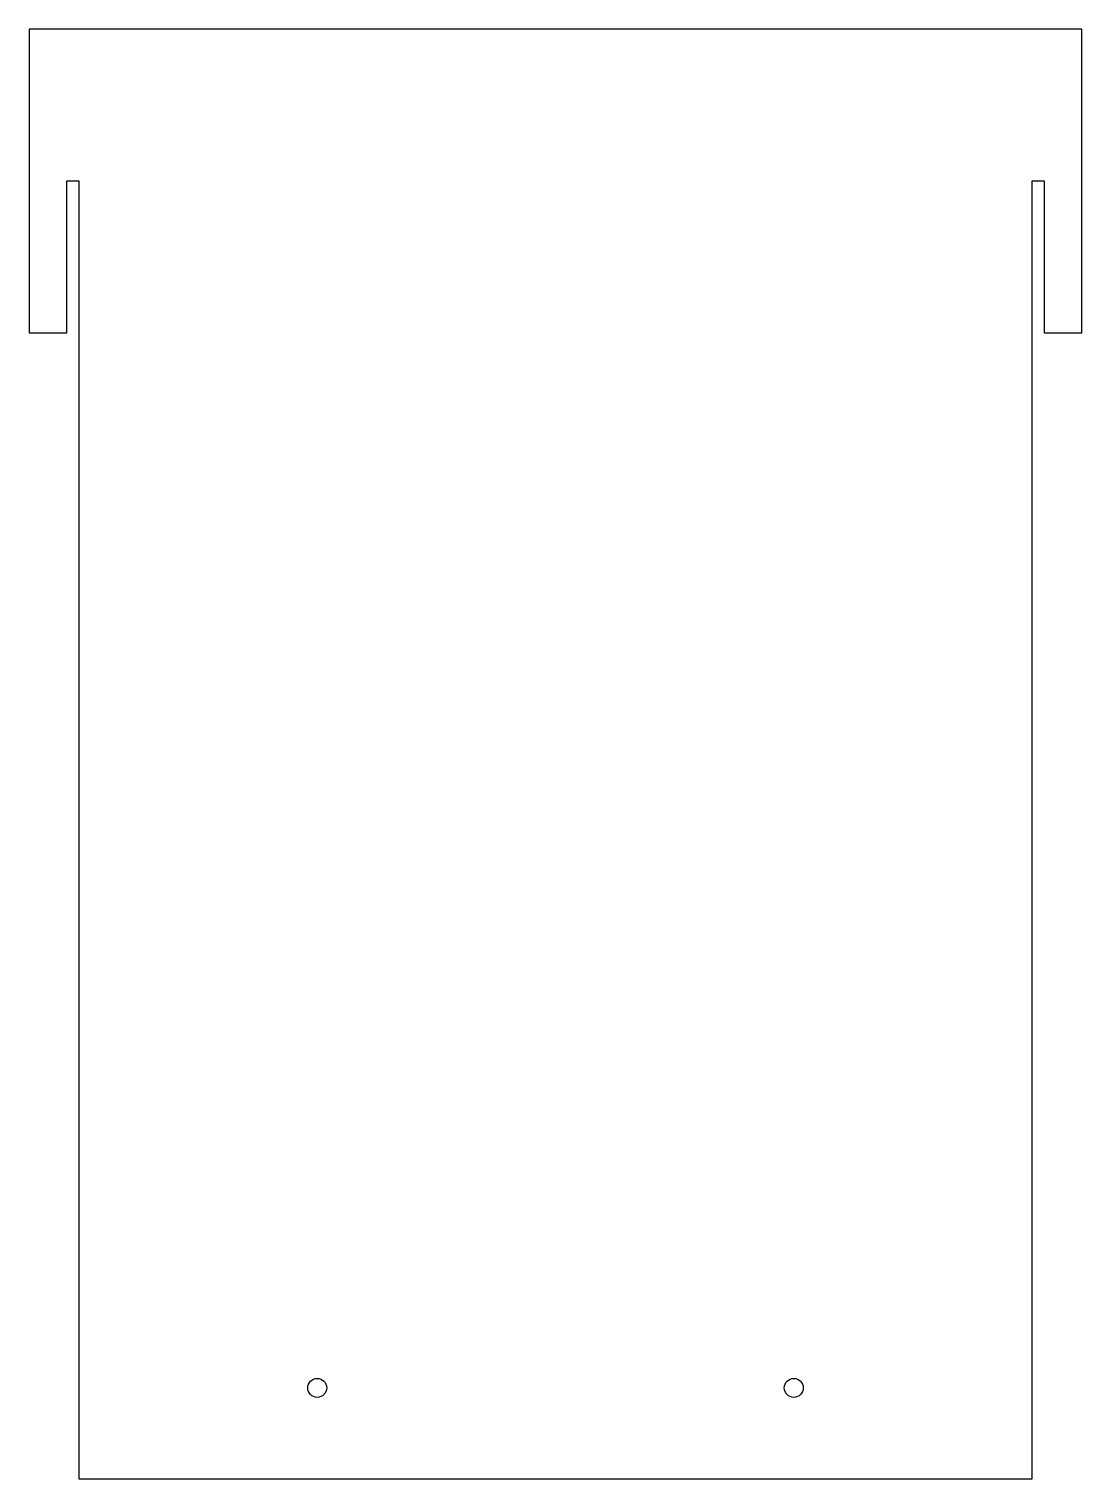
# Model space of a CAD drawing. Header units: millimetres. Extents: x -139 to 139, y -215 to 167.
import ezdxf

# ---------------------------------------------------------------- set-up
doc = ezdxf.new("R2010")
doc.units = ezdxf.units.MM

msp = doc.modelspace()

# ---------------------------------------------------------------- linework, layer by layer
msp.add_lwpolyline([(-125.5, 126.95625), (-125.5, -214.95625), (125.5, -214.95625), (125.5, 126.95625), (128.65, 126.95625), (128.65, 86.95625), (138.65, 86.95625), (138.65, 166.95625), (-138.65, 166.95625), (-138.65, 86.95625), (-128.65, 86.95625), (-128.65, 126.95625)], close=True)
for centre in [(-62.75, -190.95625), (62.75, -190.95625)]:
    msp.add_circle(centre, 2.5)

doc.saveas('drawing.dxf')
